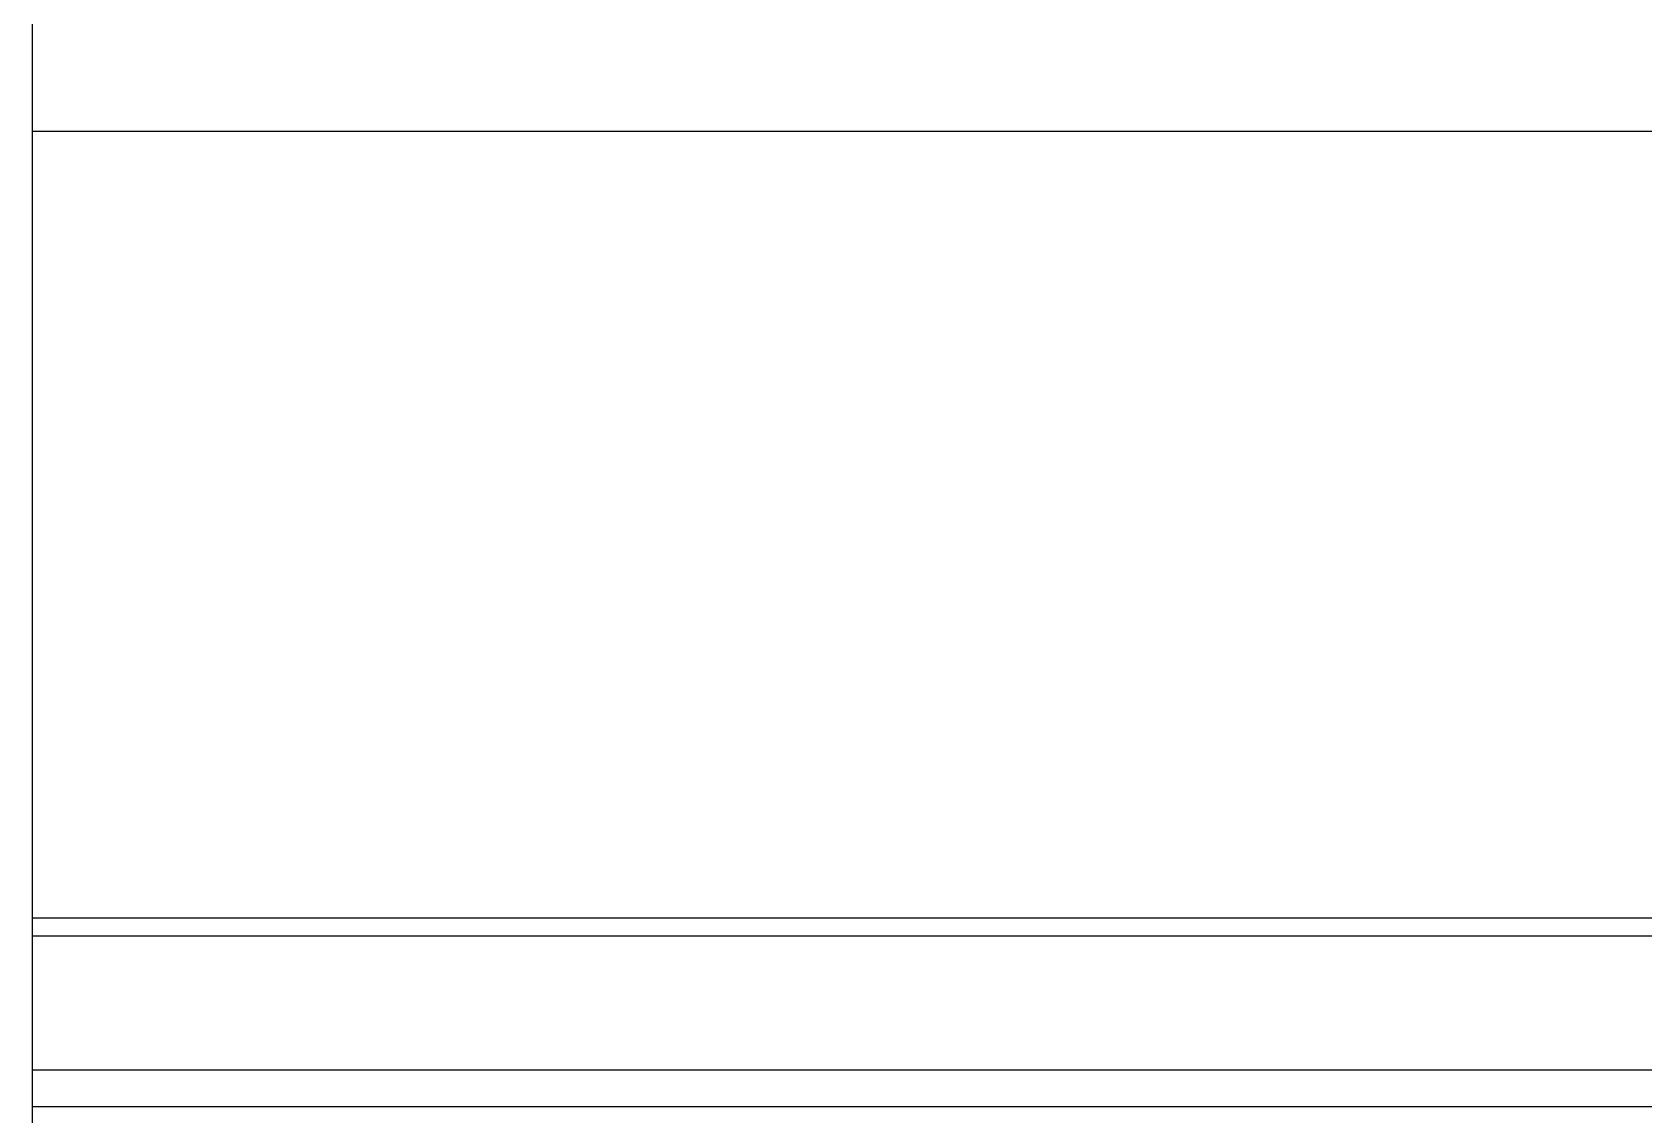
# Model space of a CAD drawing. Header units: millimetres. Extents: x 1019 to 1519, y 1262 to 1448.
# Drawn here: x 1195.695 to 1199.28, y 1268.574 to 1270.982 of the extents above; entities that cross this region are included whole.
import ezdxf

# ---------------------------------------------------------------- set-up
doc = ezdxf.new("R2010")
doc.units = ezdxf.units.MM

msp = doc.modelspace()

# ---------------------------------------------------------------- linework, layer by layer
for p, q in [((1195.6949, 1272.6519), (1195.6949, 1270.7619)), ((1195.6949, 1270.7619), (1195.6949, 1269.0119)), ((1195.6949, 1270.7619), (1202.8649, 1270.7619)), ((1195.6949, 1269.0119), (1195.6949, 1268.9919)), ((1195.6949, 1269.0119), (1202.8649, 1269.0119)), ((1195.6949, 1268.9919), (1195.6949, 1268.9719)), ((1195.6949, 1268.9719), (1202.8649, 1268.9719)), ((1195.6949, 1268.9719), (1195.6949, 1268.9269)), ((1195.6949, 1268.9269), (1195.6949, 1268.6739)), ((1195.6949, 1268.6739), (1202.8649, 1268.6739)), ((1195.6949, 1268.6739), (1195.6949, 1268.5919)), ((1195.6949, 1268.5919), (1195.6949, 1267.8974)), ((1195.6949, 1268.5919), (1202.8649, 1268.5919))]:
    msp.add_line(p, q)

doc.saveas('drawing.dxf')
